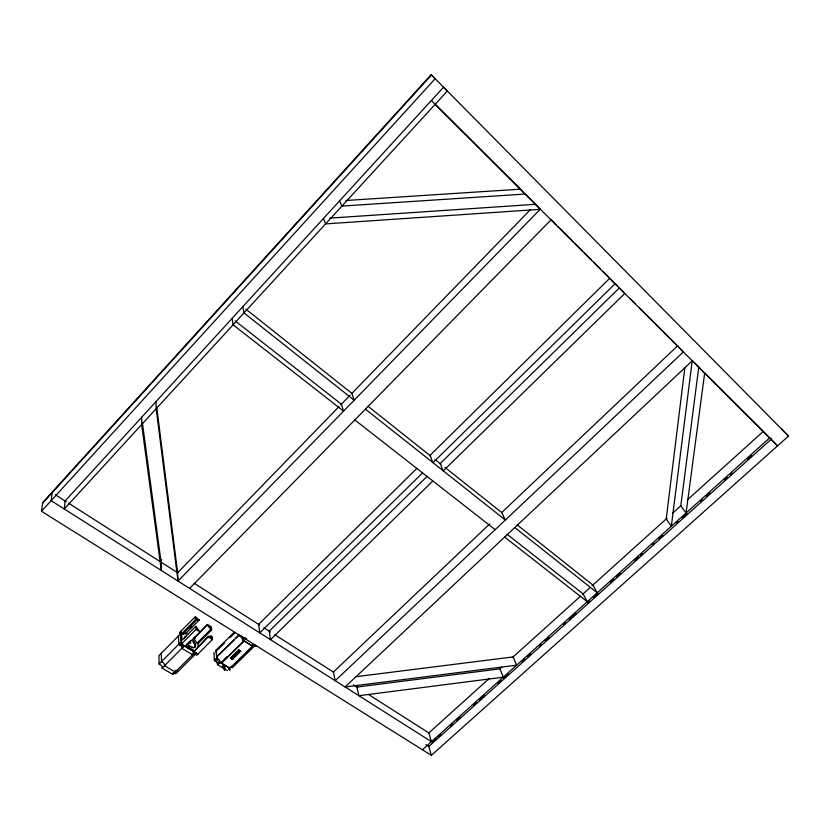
<?xml version="1.0" encoding="UTF-8"?>
<svg xmlns="http://www.w3.org/2000/svg" width="830" height="830" viewBox="0 0 830 830"><rect width="100%" height="100%" fill="white"/><g stroke="black" fill="none" stroke-linecap="round" stroke-linejoin="round"><path stroke-width="1.25" d="M141.66 417.293L141.66 424.566L161.3 570.48L161.103 562.19L142.345 422.418M232.369 666.48L232.359 667.652L255.069 645.491M255.868 645.377L255.069 645.387M253.793 644.837L255.308 645.989A1.691 0.726 45.8 0 0 256.46 645.75M251.085 645.294L244.165 640.812L221.444 663.097L229.9 668.243L252.569 646.103L252.445 644.889M243.813 640.324L243.128 640.117M241.354 636.195L242.111 637.326L242.702 637.046M224.162 669.281L224.764 669.426M224.349 668.69L223.903 668.793M224.66 669.322L224.193 668.565M230.086 669.935L228.426 669.115M229.744 668.254L219.96 662.35L219.639 660.856A1.453 0.674 45.4 0 0 218.435 659.269L216.734 658.086L216.07 650.191L234.06 632.429M684.864 367.534L666.21 518.937L671.335 526.23L692.21 360.863L345.093 686.96L516.613 665.183L513.148 656.924L355.956 676.699M52.155 492.709L51.159 500.677L431.434 741.678L428.83 732.932L368.779 694.637M680.797 505.792L698.787 367.005L704.639 373.241L686.078 512.992L680.797 505.792L672.591 513.189M41.5 511.28L42.693 502.565L431.185 74.669L788.5 436.072L431.361 755.331L41.5 511.28L435.107 78.767L431.185 74.669M180.286 633.695L180.504 634.369M232.213 657.609L233.853 657.848L234.61 656.987M232.193 656.779L233.178 658.159L232.473 659.373C228.893 657.9 232.037 656.561 233.095 658.055M232.182 656.613C235.523 660.078 233.002 653.003 232.379 657.329M238.739 652.639C238.718 655.669 234.299 652.069 237.536 651.768C240.534 652.297 236.726 655.098 236.612 652.463M236.612 652.805L237.307 652.007L238.459 652.93M238.438 652.826L237.556 653.376L236.602 652.702M232.203 656.841L232.317 656.281M236.301 652.826L237.339 651.986L238.708 652.702M231.788 658.615C232.888 657.007 233.365 659.881 231.788 658.615L231.933 657.879M231.819 658.252L231.829 657.516L231.031 657.827M224.733 669.322L224.577 670.401L224.308 669.654M232.473 659.373L233.157 657.931M232.649 656.955C235.118 658.709 233.853 654.403 232.244 656.675M234.216 656.706L233.074 656.271L232.576 657.07M252.569 646.103L242.671 640.054L242.308 638.581A1.473 0.633 45.4 0 0 241.094 636.984L239.486 635.925L239.465 634.711M232.473 659.03L232.877 658.325M239.279 634.66L216.651 656.945L216.723 658.024L214.358 660.348L216.07 661.593A1.453 0.674 45.4 0 1 217.263 663.191L217.595 664.685L227.389 670.63M180.753 644.433L181.469 644.433M224.515 668.752L225.096 668.741M234.174 657.173L234.236 657.671M236.695 652.577L238.407 652.805M234.517 657.153C232.369 659.03 232.089 654.424 234.506 656.551M42.6 503.229L431.486 74.98M159.889 561.485L161.684 559.617M329.884 218.114L535.558 204.315L540.143 209.347L178.014 581.073L177.641 572.741L339.014 406.627M340.819 404.77L350.115 395.205M351.64 393.627L530.142 209.886M189.634 588.439L550.85 220.023M195.195 616.866L195.382 619.896L181.677 633.705L182.559 634.245L185.557 633.747L199.21 620L195.195 616.866L179.622 632.439L179.716 634.68L158.935 655.627L159.101 664.052L160.46 664.851A2.013 0.996 44.2 0 1 162.089 667.05L162.109 668.129L172.858 674.427L193.847 653.501L193.784 652.432M182.559 634.245L196.264 620.435L199.21 620M190.07 628.486L191.886 626.66M195.787 626.328L195.984 629.431L200.009 631.91L195.787 626.328L181.978 640.221L181.677 633.705M159.101 664.052L180.079 642.96L181.438 643.779A2.034 0.955 44.3 0 1 182.247 644.422M162.109 668.129L183.14 647.047L180.183 645.263L181.345 644.09L180.764 631.277L181.397 644.08L197.862 654.019M181.397 644.08L195.984 629.431M186.128 645.097L190.454 640.77M198.183 646.892L197.965 643.624L211.64 629.97L211.391 626.93L207.469 624.492L186.159 645.792L194.604 650.896L208.382 636.403L211.287 635.894L212.158 636.434L212.418 639.536L196.772 655.254L193.847 653.501M194.791 637.907L207.469 624.492M193.878 638.82L197.104 643.094L210.768 629.431L211.64 629.97M208.382 636.403L194.604 650.896M217.356 650.056L224.359 643.25M229.941 637.637L235.212 632.533M416.888 468.359L258.607 624.378L259.769 632.885L422.563 472.913M216.672 656.945L234.081 640.054M235.896 638.27L238.604 635.593M214.659 660.742L217.024 658.418M216.07 661.593L218.435 659.269M217.263 663.191L219.639 660.856M217.367 664.332L219.732 662.008M217.668 664.737L220.033 662.402L221.403 663.191L244.134 640.885L242.744 640.106M246.562 638.612L245.836 639.318L244.435 638.446L245.161 637.741M220.956 662.641L226.995 656.603M234.039 655.233L235.886 656.032L234.008 655.005L233.261 655.389L235.813 652.888L235.523 653.77L237.162 654.777L235.315 653.978L237.162 654.777M237.546 651.446C241.333 650.481 235.212 651.675 239.6 652.39C235.43 649.921 241.406 653.117 238.936 650.243M240.773 651.249C233.904 647.639 244.943 653.2 238.957 650.471L238.884 649.88M223.384 665.463L224.048 664.82L223.384 665.463A1.1 0.851 -8.2 0 0 223.758 666.905M230.616 658.232L232.213 657.713M233.282 655.617L236.031 653.023M232.898 658.159L231.041 658.159L232.006 657.983M235.315 653.978L234.247 655.026L235.886 656.032M225.044 666.729L225.708 665.826L225.023 666.49A1.1 0.851 -8.2 0 1 224.588 666.812M427.097 476.368L269.211 631.142L270.476 639.671L432.876 480.985M619.398 287.886L440.139 463.586L443.272 470.838L624.679 293.581L620.28 288.83M235.689 663.378L241.738 657.381M246.531 652.785L251.957 647.493M224.681 666.988C225.916 665.494 222.233 665.878 223.716 667.092A1.1 0.851 -8.2 0 1 223.218 665.878A1.1 0.851 -8.2 0 1 224.951 665.691A1.1 0.851 -8.2 0 1 224.619 667.04L224.505 667.092M489.742 523.886L333.37 672.051L335.206 680.693L683.287 351.982L677.591 345.871L501.704 512.535L505.346 520.026L365.418 409.149M428.581 733.149L489.181 678.515M499.764 668.98L501.797 667.144M512.276 657.702L580.575 596.137M582.504 594.404L590.213 587.453M592.122 585.731L667.164 518.086M687.365 499.878L763.361 431.361L769.607 437.981L422.449 749.749M432.409 742.342L436.269 738.887M438.199 737.154L441.093 734.55M450.742 725.897L452.672 724.165M456.531 720.699L460.38 717.234M473.889 705.116L476.783 702.522M479.678 699.929L484.492 695.592M498 683.474L500.895 680.88M503.789 678.286L508.614 673.95M522.112 661.832L525.006 659.238M527.901 656.634L530.795 654.04M539.469 646.248L541.399 644.516M545.258 641.061L549.118 637.596M563.58 624.606L565.51 622.874M569.37 619.408L576.124 613.349M587.692 602.964L589.622 601.231M593.481 597.766L598.306 593.44M610.849 582.183L613.733 579.589M616.628 576.995L620.487 573.53M634.96 560.541L638.81 557.086M640.739 555.353L642.669 553.62M652.318 544.957L654.248 543.225M659.072 538.898L662.921 535.433M676.429 523.315L678.359 521.582M682.218 518.128L687.043 513.791M700.541 501.673L702.471 499.94M706.33 496.485L710.19 493.02M724.652 480.031L727.547 477.437M730.442 474.833L732.371 473.11M747.799 459.249L751.658 455.795M771.495 438.997L428.768 746.533L425.821 744.676M236.291 652.764L237.494 653.635L238.428 652.702M245.462 638.83L244.736 638.384M182.164 645.709L181.137 645.304M540.143 209.347L325.588 223.893L323.41 218.549M345.986 200.507L520.358 189.167L524.809 194.064L341.908 206.079L339.532 200.922M182.258 643.126L182.144 643.945M237.982 651.177L239.476 651.446M229.889 669.986L228.478 669.073M232.359 667.652L230.833 666.77M213.984 652.505L214.358 660.348M178.097 671.408L176.759 670.619A2.002 0.975 44.7 0 0 175.649 670.329M224.069 665.048L225.729 666.054M181.345 644.09L197.924 654.102M231.56 658.263L231.041 658.159M231.767 658.387L232.452 658.802M230.595 658.003L232.452 659.145M197.104 643.094L197.965 643.624M233.261 655.389L233.738 656.374M187.601 634.338L185.515 633.072L185.557 633.747M237.525 651.218L239.6 652.39M208.434 637.087L212.418 639.536M195.382 619.896L196.264 620.435M55.392 494.773L66.348 501.756M68.527 503.146L177.713 572.783M194.085 583.231L259.593 625M263.909 627.76L270.518 631.972M274.875 634.753L333.836 672.352M353.487 684.885L357.855 687.676M234.122 656.032L234.672 657.049M354.825 419.949L495.137 529.664M504.63 537.083L587.277 601.719L583.075 593.886L507.099 534.271M235.098 320.826L341.369 404.2L343.558 411.141L233.106 324.789L232.058 318.44M514.808 527.517L597.206 592.807L592.89 585.036L517.152 524.819M245.836 309.102L351.868 393.399L354.171 400.236L243.979 312.92L242.806 306.695M368.064 406.285L430.832 456.189M434.889 459.405L440.958 464.24M445.005 467.456L501.704 512.535M435.045 104.144L520.337 189.147M524.83 193.629L535.921 204.688M550.601 219.307L556.1 224.795M557.936 226.621L573.53 242.163M575.356 243.989L582.691 251.303M584.528 253.129L590.95 259.531M593.699 262.27L600.121 268.671M602.871 271.41L608.38 276.898M614.791 283.289L617.541 286.039M630.385 298.831L634.971 303.396M639.557 307.971L678.068 346.359M692.614 360.853L699.161 367.379M704.67 372.867L763.361 431.361M769.493 437.472L777.534 445.876L431.382 100.492M236.633 653.469L236.322 652.432M781.559 428.954L788.5 436.072M207.521 625.156L210.768 629.431M238.594 650.17L239.268 651.405M238.957 650.471L239.631 651.55M428.56 745.807L431.361 755.331M156.663 406.7L177.641 572.741M178.014 581.073L156.175 408.723L156.019 401.585M243.512 637.399L243.958 638.924L242.163 637.803A1.702 0.737 45.4 0 1 240.752 635.956M238.687 652.473L238.646 653.366M238.293 652.463L238.511 653.521M237.992 651.892L238.189 652.567M237.754 651.809L237.847 652.359M237.536 651.768L237.66 652.287M237.214 653.272L237.297 653.822M237.038 653.179L237.069 653.739M236.716 651.965L236.841 653.615M234.319 656.177L234.413 657.536M233.884 655.908L233.925 656.468M233.292 657.35L233.427 657.879M233.116 657.287L233.157 658.647M232.805 655.876L232.691 656.478M232.774 657.08L233.064 658.771M232.452 656.125L232.67 657.184M232.722 657.402L232.774 658.19M232.12 657.37L232.203 658.221M231.892 657.225L231.954 658.107M231.643 657.194L231.85 657.744M231.508 657.236L231.425 657.796M231.28 657.35L231.238 657.962M216.07 650.243L216.9 656.935M192.508 653.708L192.57 654.766L181.863 648.334L181.812 647.265A2.034 0.955 44.3 0 0 180.162 645.066L178.803 644.246L178.45 635.956M183.088 645.979L183.14 647.047M180.079 642.96L180.183 645.263M175.223 670.951L175.265 672.03L164.527 665.712L164.496 664.633A2.023 0.986 44.2 0 0 162.867 662.433L161.497 661.635L161.321 653.231M172.816 673.348L172.858 674.427M194.562 637.056A1.183 0.54 44.4 0 1 195.185 638.446A1.183 0.54 44.4 0 1 193.732 637.71M190.485 642.399A1.183 0.55 44.4 0 1 190.195 643.177A1.183 0.55 44.4 0 1 188.918 642.14M173.013 672.84A2.002 0.975 44.7 0 1 174.362 673.005L175.701 673.794L195.351 654.216L194.013 653.407A2.013 0.944 44.7 0 0 192.923 653.106M193.266 641.362A7.097 3.279 44.4 0 1 191.606 647.442M190.174 646.767A7.097 3.279 44.4 0 1 188.721 645.782M192.913 641.746A7.148 3.31 44.4 0 1 194.116 643.582M194.614 644.692A7.148 3.31 44.4 0 1 194.832 646.923M193.068 640.355A7.159 3.31 44.4 0 1 194.801 647.213A7.159 3.31 44.4 0 1 187.175 643.758M184.426 638.664A7.159 3.31 44.4 0 1 186.325 636.413M253.16 644.526A1.463 0.633 45.8 0 1 253.441 644.682M211.795 638.208C209.886 638.965 210.447 635.355 211.795 638.208M210.934 627.573C209.046 628.289 209.606 624.772 210.934 627.573M65.124 500.978L64.284 508.987L447.297 91.093L443.552 87.181L65.124 500.978M197.976 629.69C196.015 630.437 196.627 626.826 197.976 629.69M197.281 619.097C195.289 619.761 196.005 616.317 197.281 619.097M609.739 278.257L429.94 455.483L432.98 462.684L614.947 283.881L609.739 278.257M499.909 668.856L356.869 687.043L358.902 695.706L503.239 677.187L499.909 668.856"/></g></svg>
